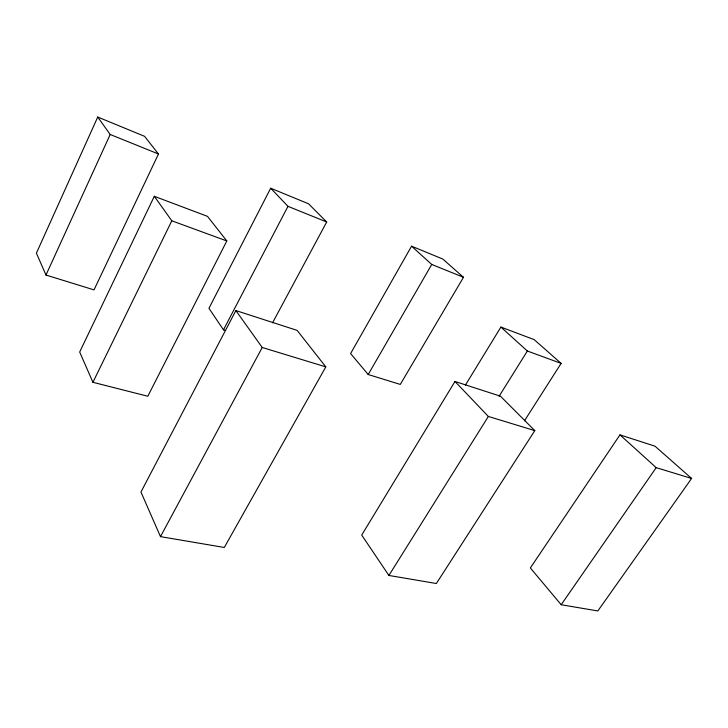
<?xml version="1.0" encoding="UTF-8"?>
<svg xmlns="http://www.w3.org/2000/svg" width="728" height="728" viewBox="0 0 728 728"><rect width="100%" height="100%" fill="white"/><g stroke="black" fill="none" stroke-linecap="round" stroke-linejoin="round"><path stroke-width="1.09" d="M97.734 117.044L36.4 253.162L45.982 275.048L94.021 289.881L158.467 153.999L144.563 136.309L97.734 117.044L110.192 134.489L158.467 153.999M45.982 275.048L110.192 134.489M154.309 196.296L79.68 352.024L92.929 382.3L147.811 396.25L226.817 240.95L207.489 216.362L154.309 196.296L171.799 220.802L226.817 240.95M92.929 382.3L171.799 220.802M272.527 322.868L326.69 221.994L308.536 203.785L270.68 188.206L208.954 308.299L223.469 329.848L225.635 330.512M223.469 329.848L287.979 206.343L270.68 188.206M235.872 310.565L140.959 492.028L160.478 536.636L224.297 547.474L325.807 366.876L297.124 330.385L235.872 310.565L262.226 347.484L325.807 366.876M160.478 536.636L262.226 347.484M411.557 246.182L350.605 353.553L368.186 374.52L400.282 384.43L463.481 277.286L442.788 259.041L411.557 246.182L431.74 264.455L463.481 277.286M368.186 374.52L431.74 264.455M454.991 381.472L361.707 535.071L388.907 575.457L436.354 583.519L534.798 430.621L500.445 396.178L454.991 381.472L488.351 416.452L534.798 430.621M465.41 385.112L500.9 327.072L534.17 339.621L561.124 363.39L524.479 420.793M499.099 396.269L527.363 351.023L561.124 363.39M388.907 575.457L488.351 416.452M619.965 434.862L530.348 567.949L561.188 604.731L597.834 610.956L691.6 478.451L655.036 446.209L619.965 434.862L656.192 467.649L691.6 478.451M561.188 604.731L656.192 467.649M287.979 206.343L326.69 221.994M500.9 327.072L527.363 351.023"/></g></svg>
